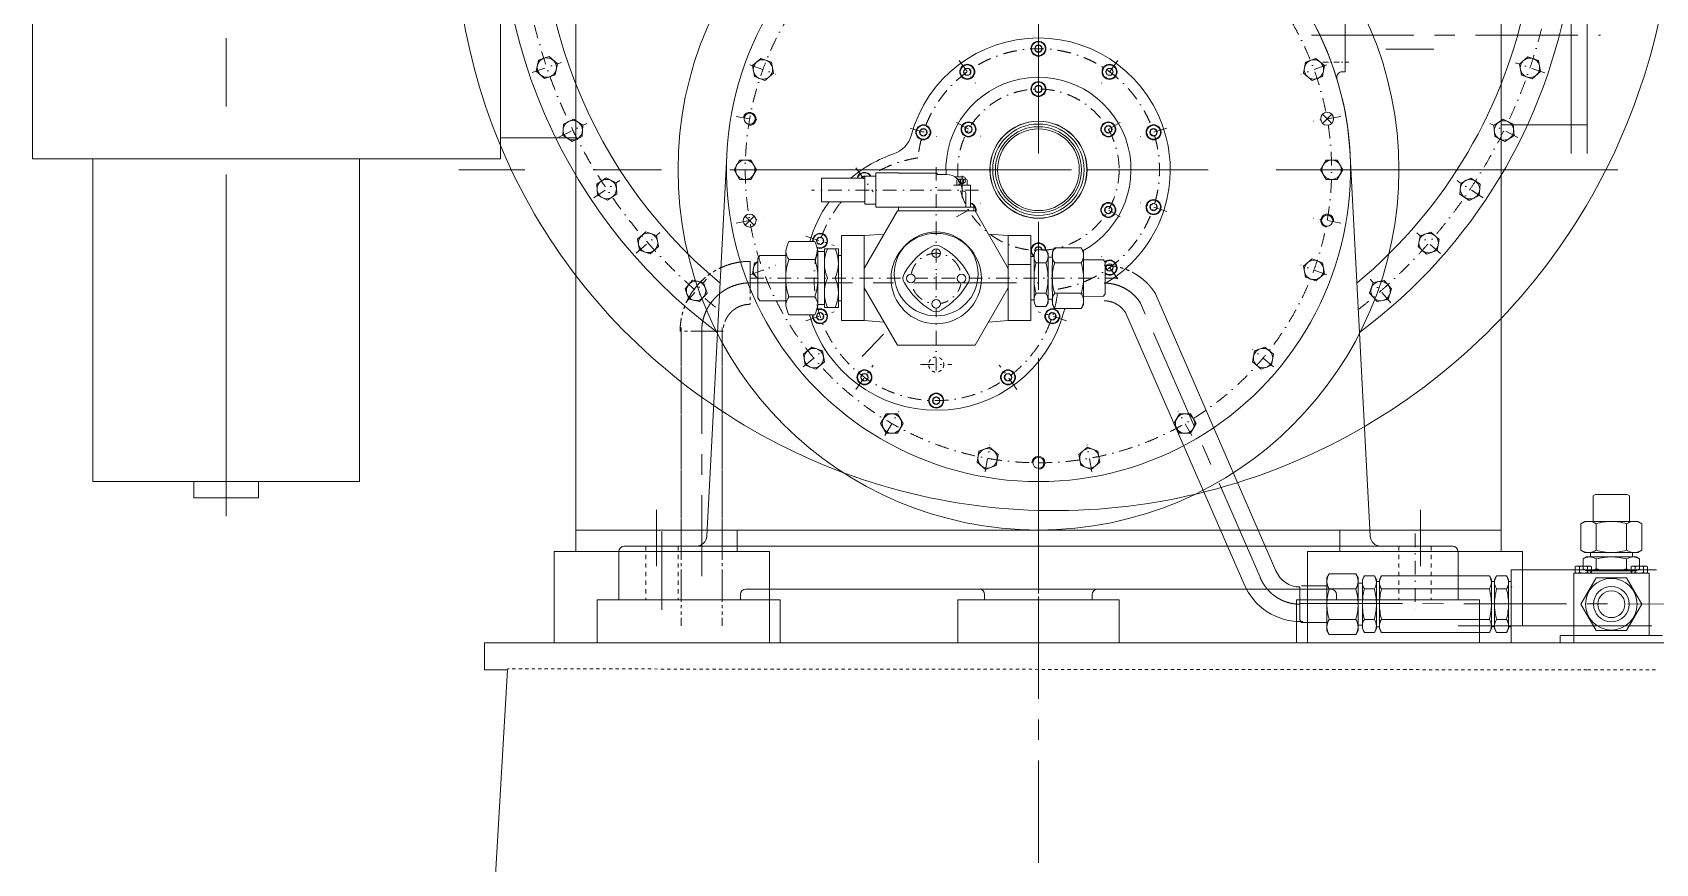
# Model space of a CAD drawing. Header units: millimetres. Extents: x 3 to 671030, y 2 to 511260.
# Drawn here: x 111826 to 150143, y 92263 to 111891 of the extents above; entities that cross this region are included whole.
import ezdxf

# ---------------------------------------------------------------- set-up
doc = ezdxf.new("R2010")
doc.units = ezdxf.units.MM
doc.header["$LTSCALE"] = 25.4
doc.set_wipeout_variables(frame=1)
for name, pattern in [('CENTER', [50.8, 31.75, -6.35, 6.35, -6.35]), ('DASHDOT', [25.4, 12.7, -6.35, 0, -6.35]), ('EB_DASH', [6, 3, -3]), ('EB_DASHDOTDOT', [45, 30, -3, 3, -3, 3, -3]), ('虚线', [2, 1, -1])]:
    doc.linetypes.add(name, pattern=pattern)
for name, color, linetype, lineweight in [('CAXA1', 5, 'CENTER', 5), ('CAXA细实线层', 7, 'Continuous', 5), ('CAXA虚线层', 96, 'EB_DASH', 5), ('EB0', 7, 'Continuous', 5), ('EB0_1', 7, 'Continuous', 5), ('细实线层', 7, 'Continuous', 5)]:
    doc.layers.add(name, color=color, linetype=linetype, lineweight=lineweight)

msp = doc.modelspace()

# ---------------------------------------------------------------- linework, layer by layer
at = {"color": 7, "lineweight": 5}
for p, q in [((124652.55, 99632.31), (124652.55, 140399.31)), ((146496.55, 99632.31), (146496.55, 140399.31)), ((111825.55, 118936.31), (111825.55, 108903.31)), ((122874.55, 108903.31), (122874.55, 118936.31)), ((148147.55, 116301.93), (148147.55, 109028.38)), ((148528.55, 116301.93), (148528.55, 109028.38)), ((142813.55, 112687.91), (142813.55, 110960.71)), ((135345.95, 111511.79), (135345.95, 111511.79)), ((135574.55, 111593.93), (135499.1, 111550.37)), ((135499.1, 111550.37), (135499.1, 111463.25)), ((135650, 111550.37), (135574.55, 111593.93)), ((135650, 111550.37), (135650, 111463.25)), ((123770.27, 111236.64), (123718.77, 110977.74)), ((123770.27, 111236.64), (124020.22, 111321.49)), ((124020.22, 111321.49), (124218.68, 111147.44)), ((124020.22, 111321.49), (124020.22, 111321.48)), ((124167.18, 110888.55), (124218.68, 111147.44)), ((128822.42, 111106.88), (129024.63, 111276.56)), ((129272.67, 111186.28), (129024.63, 111276.56)), ((129272.67, 111186.28), (129318.51, 110926.32)), ((135499.1, 111463.25), (135574.55, 111419.69)), ((135574.55, 111419.69), (135650, 111463.25)), ((135574.55, 111419.69), (135574.55, 111419.69)), ((141876.42, 111186.28), (141830.58, 110926.32)), ((141876.42, 111186.28), (142124.47, 111276.56)), ((142326.67, 111106.88), (142124.47, 111276.56)), ((147127.09, 111316.23), (146928.63, 111142.19)), ((146980.13, 110883.3), (146928.63, 111142.19)), ((147377.04, 111231.39), (147127.09, 111316.23)), ((147377.04, 111231.39), (147428.54, 110972.49)), ((123917.23, 110803.7), (123718.77, 110977.74)), ((123917.23, 110803.7), (124167.18, 110888.55)), ((128822.42, 111106.88), (128868.26, 110846.93)), ((128868.26, 110846.93), (129116.3, 110756.65)), ((129318.51, 110926.32), (129116.3, 110756.65)), ((129318.51, 110926.32), (129318.51, 110926.32)), ((129318.51, 110926.32), (129318.51, 110926.32)), ((133843.74, 111031.56), (133808.31, 110951.97)), ((133808.31, 110951.97), (133859.51, 110881.49)), ((133930.39, 111040.67), (133843.74, 111031.56)), ((133859.51, 110881.49), (133946.16, 110890.59)), ((133930.39, 111040.67), (133981.6, 110970.18)), ((133946.16, 110890.59), (133981.6, 110970.18)), ((133946.16, 110890.59), (133946.16, 110890.6)), ((137218.71, 111040.67), (137167.5, 110970.18)), ((137167.5, 110970.18), (137202.93, 110890.59)), ((137202.93, 110890.59), (137289.58, 110881.49)), ((137202.93, 110890.59), (137202.94, 110890.59)), ((137305.35, 111031.56), (137218.71, 111040.67)), ((137340.79, 110951.97), (137289.58, 110881.49)), ((137340.79, 110951.97), (137305.35, 111031.56)), ((141830.58, 110926.32), (142032.79, 110756.65)), ((141830.58, 110926.32), (141830.59, 110926.32)), ((141830.58, 110926.32), (141830.59, 110926.32)), ((142280.84, 110846.93), (142032.79, 110756.65)), ((142326.67, 111106.88), (142280.84, 110846.93)), ((142742.07, 110960.71), (142813.55, 110960.71)), ((147230.08, 110798.45), (146980.13, 110883.3)), ((146980.13, 110883.3), (146980.13, 110883.3)), ((147230.08, 110798.45), (147428.54, 110972.49)), ((135574.55, 110641.43), (135499.1, 110597.87)), ((135499.1, 110597.87), (135499.1, 110510.75)), ((135499.1, 110510.75), (135574.55, 110467.19)), ((135650, 110597.87), (135574.55, 110641.43)), ((135574.55, 110467.19), (135650, 110510.75)), ((135574.55, 110467.19), (135574.55, 110467.19)), ((135650, 110597.87), (135650, 110510.75)), ((124362.38, 109728.06), (124345.12, 109464.66)), ((124362.38, 109728.06), (124599.12, 109844.81)), ((124599.12, 109844.81), (124818.6, 109698.16)), ((124599.12, 109844.81), (124599.13, 109844.81)), ((124801.34, 109434.76), (124818.6, 109698.16)), ((132838.79, 109617.54), (132774.05, 109559.25)), ((132838.79, 109617.54), (132921.65, 109590.62)), ((132939.76, 109505.4), (132921.65, 109590.62)), ((133924.77, 109688.93), (133849.32, 109645.37)), ((133849.32, 109645.37), (133849.32, 109558.25)), ((133924.77, 109688.93), (134000.22, 109645.37)), ((134000.22, 109558.25), (134000.22, 109645.37)), ((137224.33, 109688.93), (137148.88, 109645.37)), ((137148.88, 109645.37), (137148.88, 109558.25)), ((137299.78, 109645.37), (137224.33, 109688.93)), ((137299.78, 109558.25), (137299.78, 109645.37)), ((138227.45, 109590.62), (138209.33, 109505.4)), ((138310.3, 109617.54), (138227.45, 109590.62)), ((138375.05, 109559.25), (138310.3, 109617.54)), ((146547.52, 109839.83), (146328.04, 109693.18)), ((146345.3, 109429.78), (146328.04, 109693.18)), ((148528.55, 109706.72), (146496.55, 109706.72)), ((146784.26, 109723.09), (146547.52, 109839.83)), ((146784.26, 109723.09), (146801.52, 109459.69)), ((124652.55, 109400.46), (122874.55, 109400.46)), ((124564.6, 109318.01), (124345.12, 109464.66)), ((124564.6, 109318.01), (124801.34, 109434.76)), ((132774.05, 109559.25), (132792.16, 109474.03)), ((132792.16, 109474.03), (132875.02, 109447.11)), ((132875.02, 109447.11), (132939.76, 109505.4)), ((132939.76, 109505.4), (132939.76, 109505.41)), ((133849.32, 109558.25), (133924.77, 109514.69)), ((133924.77, 109514.69), (134000.22, 109558.25)), ((134000.22, 109558.25), (134000.22, 109558.25)), ((137148.88, 109558.25), (137224.33, 109514.69)), ((137148.88, 109558.25), (137148.88, 109558.25)), ((137299.78, 109558.25), (137224.33, 109514.69)), ((138209.33, 109505.4), (138274.08, 109447.11)), ((138209.33, 109505.4), (138209.33, 109505.4)), ((138356.94, 109474.03), (138274.08, 109447.11)), ((138356.94, 109474.03), (138375.05, 109559.25)), ((146345.3, 109429.78), (146345.3, 109429.79)), ((146582.05, 109313.04), (146345.3, 109429.78)), ((146582.05, 109313.04), (146801.52, 109459.69)), ((111825.55, 108903.31), (122874.55, 108903.31)), ((113252.4, 108903.31), (113252.4, 101283.31)), ((119542.7, 108903.31), (119542.7, 101283.31)), ((128216.1, 108982.79), (127745.33, 100000.02)), ((128389.08, 108649.31), (128521.06, 108877.91)), ((128785.03, 108877.91), (128521.06, 108877.91)), ((128785.03, 108877.91), (128917.01, 108649.31)), ((142364.06, 108877.91), (142232.08, 108649.31)), ((142364.06, 108877.91), (142628.03, 108877.91)), ((142760.01, 108649.31), (142628.03, 108877.91)), ((142932.99, 108982.79), (143403.76, 100000.02)), ((125146.34, 108309.67), (125365.82, 108456.32)), ((125365.82, 108456.32), (125602.56, 108339.58)), ((125365.82, 108456.32), (125365.82, 108456.32)), ((128389.08, 108649.31), (128521.06, 108420.71)), ((128917.01, 108649.31), (128785.03, 108420.71)), ((128917.01, 108649.31), (128917.01, 108649.31)), ((130456.26, 107890.11), (130456.26, 108448.91)), ((130456.26, 108448.91), (131472.26, 108448.91)), ((131415.81, 108481.63), (131401.24, 108448.91)), ((133923.55, 108649.31), (131408.25, 108649.31)), ((131472.26, 108487.56), (131415.81, 108481.63)), ((131415.81, 108481.63), (131415.81, 108481.63)), ((131472.26, 108499.71), (131738.96, 108499.71)), ((131472.26, 107839.31), (131472.26, 108499.71)), ((132272.36, 108575.87), (131738.96, 108575.87)), ((131738.96, 108575.87), (131738.96, 107763.07)), ((132221.56, 108575.87), (132272.36, 108575.87)), ((132272.36, 108575.87), (132272.36, 108569.49)), ((133186.74, 108569.49), (132272.36, 108569.49)), ((133186.74, 108537.57), (133186.74, 108569.49)), ((133402.66, 108537.57), (133186.74, 108537.57)), ((134427.74, 108649.31), (133390.15, 108649.31)), ((133602.4, 108478.67), (133809.41, 108478.67)), ((133809.41, 108478.67), (133602.4, 108478.67)), ((133770.96, 107982.47), (133770.96, 108504.75)), ((136721.36, 108649.31), (137758.95, 108649.31)), ((137225.55, 108649.31), (138686.05, 108649.31)), ((142232.08, 108649.31), (142364.06, 108420.71)), ((142232.08, 108649.31), (142232.08, 108649.31)), ((142760.01, 108649.31), (142628.03, 108420.71)), ((145780.2, 108451.71), (145543.45, 108334.97)), ((145999.67, 108305.06), (145780.2, 108451.71)), ((125146.34, 108309.67), (125163.6, 108046.27)), ((125400.35, 107929.53), (125619.82, 108076.18)), ((125619.82, 108076.18), (125602.56, 108339.58)), ((128521.06, 108420.71), (128785.03, 108420.71)), ((133974.16, 108283.77), (133567.76, 108283.77)), ((133646.76, 108403.71), (133646.76, 108283.77)), ((133646.76, 108283.77), (133895.17, 108283.77)), ((133870.33, 108428.55), (133671.6, 108428.55)), ((133697.64, 108352.35), (133697.64, 108428.55)), ((133697.64, 108352.35), (133770.96, 108310.01)), ((133734.3, 108352.35), (133734.3, 108428.55)), ((133844.29, 108352.35), (133770.96, 108310.01)), ((133807.63, 108352.35), (133807.63, 108428.55)), ((133821.17, 108136.96), (133822.11, 108136.96)), ((133844.29, 108352.35), (133844.29, 108428.55)), ((133860.21, 108098.86), (133860.21, 107763.07)), ((133895.17, 108283.77), (133895.17, 108403.71)), ((133974.16, 107763.07), (133974.16, 108283.77)), ((142628.03, 108420.71), (142364.06, 108420.71)), ((145526.19, 108071.57), (145543.45, 108334.97)), ((145745.67, 107924.92), (145526.19, 108071.57)), ((145526.19, 108071.57), (145526.19, 108071.57)), ((145999.67, 108305.06), (145982.41, 108041.66)), ((125400.35, 107929.53), (125163.6, 108046.27)), ((130456.26, 107890.11), (131472.26, 107890.11)), ((131459.56, 106316.6), (132244.82, 107676.71)), ((131472.26, 107839.31), (131738.96, 107839.31)), ((132221.56, 107763.07), (131738.96, 107763.07)), ((134050.36, 107763.07), (132053.66, 107763.07)), ((132272.36, 107763.07), (132053.66, 107763.07)), ((132244.82, 107676.71), (134077.91, 107676.71)), ((132272.36, 107763.07), (132272.36, 107676.71)), ((134050.36, 107763.07), (134050.36, 107676.71)), ((134077.91, 107676.71), (134863.16, 106316.6)), ((137224.33, 107783.93), (137148.88, 107740.37)), ((137148.88, 107740.37), (137148.88, 107653.25)), ((137148.88, 107740.37), (137148.88, 107740.37)), ((137299.78, 107740.37), (137224.33, 107783.93)), ((137299.78, 107653.25), (137299.78, 107740.37)), ((138274.08, 107851.51), (138209.33, 107793.22)), ((138209.33, 107793.22), (138227.45, 107708)), ((138209.33, 107793.22), (138209.33, 107793.21)), ((138310.3, 107681.08), (138227.45, 107708)), ((138356.94, 107824.59), (138274.08, 107851.51)), ((138310.3, 107681.08), (138375.05, 107739.37)), ((138375.05, 107739.37), (138356.94, 107824.59)), ((145745.67, 107924.92), (145982.41, 108041.66)), ((137224.33, 107609.69), (137148.88, 107653.25)), ((137224.33, 107609.69), (137299.78, 107653.25)), ((126108.73, 107005.75), (126307.19, 107179.79)), ((126108.73, 107005.75), (126160.22, 106746.86)), ((126307.19, 107179.79), (126557.14, 107094.95)), ((126307.19, 107179.79), (126307.19, 107179.79)), ((126608.64, 106836.05), (126557.14, 107094.95)), ((129684.1, 106952.72), (130293.7, 106952.72)), ((130401.63, 107054.91), (130336.89, 106996.62)), ((130336.89, 106996.62), (130355, 106911.4)), ((130336.89, 106996.62), (130336.89, 106996.62)), ((130437.86, 106884.48), (130355, 106911.4)), ((130484.49, 107027.99), (130401.63, 107054.91)), ((130437.86, 106884.48), (130502.6, 106942.77)), ((130502.6, 106942.77), (130484.49, 107027.99)), ((131459.56, 107093.78), (130926.16, 107093.78)), ((130926.16, 106089.21), (130926.16, 107093.78)), ((131459.56, 107093.78), (131927.57, 107127.21)), ((131459.56, 107093.78), (131459.56, 105084.63)), ((134863.16, 107093.78), (134395.16, 107127.21)), ((134863.16, 107093.78), (135396.56, 107093.78)), ((134863.16, 107093.78), (134863.16, 105084.63)), ((135396.56, 107093.78), (135396.56, 105084.63)), ((144536.8, 106831.88), (144588.3, 107090.78)), ((144838.25, 107175.63), (144588.3, 107090.78)), ((145036.71, 107001.58), (144838.25, 107175.63)), ((145036.71, 107001.58), (144985.21, 106742.69)), ((126410.18, 106662.01), (126160.22, 106746.86)), ((126410.18, 106662.01), (126608.64, 106836.05)), ((128998.3, 106622.52), (128947.5, 106551.55)), ((128947.5, 106089.21), (128947.5, 106551.55)), ((128998.3, 106622.7), (129607.9, 106622.7)), ((129607.9, 106089.3), (129607.9, 106740.17)), ((130293.7, 106527.45), (129684.1, 106527.45)), ((130369.9, 106089.3), (130369.9, 106740.17)), ((130369.9, 106715.67), (130522.3, 106715.67)), ((130852.5, 106782.2), (130522.3, 106782.2)), ((130522.3, 106089.3), (130522.3, 106782.2)), ((130852.5, 106089.3), (130852.5, 106782.2)), ((130926.16, 106622.7), (130852.5, 106622.7)), ((135470.68, 106601.74), (135396.56, 106601.74)), ((135470.22, 106089.21), (135470.69, 106602.92)), ((135470.22, 106089.21), (135470.69, 106602.92)), ((135574.55, 106831.43), (135499.1, 106787.87)), ((135499.1, 106723.29), (135499.1, 106787.87)), ((135752.63, 106756.97), (135519.22, 106757.18)), ((135752.63, 106756.97), (135519.22, 106757.18)), ((135574.55, 106831.43), (135574.54, 106831.43)), ((135650, 106787.87), (135574.55, 106831.43)), ((135650, 106757.07), (135650, 106787.87)), ((135800.95, 106673.11), (135752.63, 106756.97)), ((135800.95, 106673.11), (135752.63, 106756.97)), ((135800.95, 106673.11), (135800.42, 106088.91)), ((135800.95, 106673.11), (135800.42, 106088.91)), ((135902.47, 106584.12), (135800.87, 106584.21)), ((135902.47, 106584.12), (135800.87, 106584.21)), ((135902.58, 106711.34), (135902.02, 106088.82)), ((135902.58, 106711.34), (135902.02, 106088.82)), ((135902.58, 106711.34), (135958.27, 106807.59)), ((135902.58, 106711.34), (135958.27, 106807.59)), ((136583.67, 106807.03), (135958.27, 106807.59)), ((136583.67, 106807.03), (135958.27, 106807.59)), ((136639.18, 106710.67), (136583.67, 106807.03)), ((136639.18, 106710.67), (136583.67, 106807.03)), ((136638.62, 106088.16), (136639.18, 106710.67)), ((136638.62, 106088.16), (136639.18, 106710.67)), ((142032.79, 106541.97), (141830.58, 106372.3)), ((142032.79, 106541.97), (142280.84, 106451.69)), ((144536.8, 106831.88), (144536.8, 106831.89)), ((144735.26, 106657.84), (144536.8, 106831.88)), ((144735.26, 106657.84), (144985.21, 106742.69)), ((128822.42, 106191.74), (128868.26, 106451.69)), ((128822.42, 106191.74), (128947.5, 106086.78)), ((128947.5, 106480.54), (128868.26, 106451.69)), ((135396.56, 106409.25), (134863.16, 106409.25)), ((134863.25, 105666.84), (134863.25, 106511.39)), ((135752.35, 106448.36), (135518.94, 106448.57)), ((135752.35, 106448.36), (135518.94, 106448.57)), ((136583.35, 106447.62), (135957.95, 106448.18)), ((136583.35, 106447.62), (135957.95, 106448.18)), ((137114.24, 106519.53), (136639.01, 106519.96)), ((137148.48, 106460.1), (137114.24, 106519.53)), ((137148.14, 106089.21), (137148.14, 106460.69)), ((137202.93, 106408.03), (137167.5, 106328.44)), ((137218.71, 106257.95), (137167.5, 106328.44)), ((137289.58, 106417.13), (137202.93, 106408.03)), ((137202.93, 106408.03), (137202.93, 106408.03)), ((137218.71, 106257.95), (137305.35, 106267.06)), ((137340.79, 106346.65), (137289.58, 106417.13)), ((137305.35, 106267.06), (137340.79, 106346.65)), ((141830.58, 106372.3), (141876.42, 106112.34)), ((141830.58, 106372.3), (141830.58, 106372.3)), ((142326.67, 106191.74), (142124.47, 106022.06)), ((142326.67, 106191.74), (142280.84, 106451.69)), ((127233.08, 105838.6), (127407.12, 106037.06)), ((127233.08, 105838.6), (127317.93, 105588.64)), ((127407.12, 106037.06), (127666.01, 105985.56)), ((127407.12, 106037.06), (127407.12, 106037.06)), ((127750.86, 105735.61), (127666.01, 105985.56)), ((128947.5, 106089.21), (128947.5, 105626.87)), ((129607.9, 106089.12), (129607.9, 105438.24)), ((130369.9, 106089.12), (130369.9, 105438.24)), ((130522.3, 106089.12), (130522.3, 105396.21)), ((130852.5, 106089.12), (130852.5, 105396.21)), ((130926.16, 106089.21), (130926.16, 105084.63)), ((132244.82, 104501.71), (131459.56, 105861.81)), ((134863.16, 105861.81), (134077.91, 104501.71)), ((135470.22, 106089.21), (135470.69, 105575.49)), ((135470.22, 106089.21), (135470.69, 105575.49)), ((135800.95, 105505.3), (135800.42, 106089.5)), ((135800.95, 105505.3), (135800.42, 106089.5)), ((135902.58, 105467.08), (135902.02, 106089.59)), ((135902.58, 105467.08), (135902.02, 106089.59)), ((136638.62, 106090.26), (136639.18, 105467.74)), ((136638.62, 106090.26), (136639.18, 105467.74)), ((137148.14, 106089.21), (137148.14, 105717.73)), ((142124.47, 106022.06), (141876.42, 106112.34)), ((143394.06, 105731.95), (143478.91, 105981.91)), ((143737.8, 106033.4), (143478.91, 105981.91)), ((143911.85, 105834.94), (143737.8, 106033.4)), ((143911.85, 105834.94), (143827, 105584.99)), ((127576.82, 105537.15), (127317.93, 105588.64)), ((127576.82, 105537.15), (127750.86, 105735.61)), ((128998.3, 105555.9), (128947.5, 105626.87)), ((128998.3, 105555.72), (129607.9, 105555.72)), ((130293.7, 105650.97), (129684.1, 105650.97)), ((130369.9, 105462.74), (130522.3, 105462.74)), ((130852.5, 105396.21), (130522.3, 105396.21)), ((130926.16, 105555.72), (130852.5, 105555.72)), ((135470.68, 105576.67), (135396.56, 105576.67)), ((135752.35, 105730.05), (135518.94, 105729.84)), ((135752.35, 105730.05), (135518.94, 105729.84)), ((135752.63, 105421.44), (135519.22, 105421.23)), ((135752.63, 105421.44), (135519.22, 105421.23)), ((135800.95, 105505.3), (135752.63, 105421.44)), ((135800.95, 105505.3), (135752.63, 105421.44)), ((135902.47, 105594.29), (135800.87, 105594.2)), ((135902.47, 105594.29), (135800.87, 105594.2)), ((135902.58, 105467.08), (135958.27, 105370.82)), ((135902.58, 105467.08), (135958.27, 105370.82)), ((136583.35, 105730.8), (135957.95, 105730.23)), ((136583.35, 105730.8), (135957.95, 105730.23)), ((136639.18, 105467.74), (136583.67, 105371.39)), ((136639.18, 105467.74), (136583.67, 105371.39)), ((137114.24, 105658.88), (136639.01, 105658.46)), ((137148.48, 105718.32), (137114.24, 105658.88)), ((143568.11, 105533.49), (143394.06, 105731.95)), ((143394.06, 105731.95), (143394.06, 105731.95)), ((143568.11, 105533.49), (143827, 105584.99)), ((129684.1, 105225.7), (130293.7, 105225.7)), ((130355, 105246.26), (130336.89, 105161.04)), ((130336.89, 105161.04), (130401.63, 105102.75)), ((130336.89, 105161.04), (130336.89, 105161.04)), ((130437.86, 105273.18), (130355, 105246.26)), ((130484.49, 105129.67), (130401.63, 105102.75)), ((130502.6, 105214.89), (130437.86, 105273.18)), ((130484.49, 105129.67), (130502.6, 105214.89)), ((131459.56, 105084.63), (130926.16, 105084.63)), ((131459.56, 105084.63), (131927.57, 105051.2)), ((134863.16, 105084.63), (134395.16, 105051.2)), ((134863.16, 105084.63), (135396.56, 105084.63)), ((135885.23, 105273.18), (135820.49, 105214.89)), ((135820.49, 105214.89), (135838.6, 105129.67)), ((135838.6, 105129.67), (135921.46, 105102.75)), ((135885.23, 105273.18), (135968.09, 105246.26)), ((135921.46, 105102.75), (135986.21, 105161.04)), ((136583.67, 105371.39), (135958.27, 105370.82)), ((136583.67, 105371.39), (135958.27, 105370.82)), ((135986.21, 105161.04), (135968.09, 105246.26)), ((135986.21, 105161.04), (135986.21, 105161.05)), ((130226.53, 104460.21), (130024.32, 104290.54)), ((130070.16, 104030.58), (130024.32, 104290.54)), ((130226.53, 104460.21), (130474.58, 104369.93)), ((130474.58, 104369.93), (130520.42, 104109.97)), ((130474.58, 104369.93), (130474.58, 104369.93)), ((134077.91, 104501.71), (132244.82, 104501.71)), ((140674.52, 104369.93), (140628.68, 104109.97)), ((140674.52, 104369.93), (140674.51, 104369.93)), ((140922.56, 104460.21), (140674.52, 104369.93)), ((140922.56, 104460.21), (141124.77, 104290.54)), ((141078.93, 104030.58), (141124.77, 104290.54)), ((130070.16, 104030.58), (130318.21, 103940.3)), ((130318.21, 103940.3), (130520.42, 104109.97)), ((140830.89, 103940.3), (140628.68, 104109.97)), ((141078.93, 104030.58), (140830.89, 103940.3)), ((131431.59, 103826.11), (131380.38, 103755.62)), ((131380.38, 103755.62), (131415.81, 103676.03)), ((131415.81, 103676.03), (131502.46, 103666.93)), ((131415.81, 103676.03), (131415.81, 103676.03)), ((131518.23, 103817), (131431.59, 103826.11)), ((131458.53, 103593.73), (131458.54, 103593.73)), ((131553.67, 103737.41), (131502.46, 103666.93)), ((131553.67, 103737.41), (131518.23, 103817)), ((134804.86, 103817), (134769.43, 103737.41)), ((134769.43, 103737.41), (134820.64, 103666.93)), ((134891.51, 103826.11), (134804.86, 103817)), ((134820.64, 103666.93), (134907.28, 103676.03)), ((134891.51, 103826.11), (134942.72, 103755.62)), ((134907.28, 103676.03), (134942.72, 103755.62)), ((134907.28, 103676.03), (134907.28, 103676.03)), ((132982.47, 103154.06), (132982.48, 103154.06)), ((133161.55, 103283.05), (133086.1, 103239.49)), ((133086.1, 103239.49), (133086.1, 103152.37)), ((133086.1, 103152.37), (133161.55, 103108.81)), ((133237, 103239.49), (133161.55, 103283.05)), ((133161.55, 103108.81), (133237, 103152.37)), ((133161.55, 103108.81), (133161.55, 103108.81)), ((133237, 103239.49), (133237, 103152.37)), ((131981.81, 102883.72), (131849.83, 102655.12)), ((131981.81, 102883.72), (132245.78, 102883.72)), ((132245.78, 102883.72), (132377.76, 102655.12)), ((138903.31, 102883.72), (138771.33, 102655.12)), ((139167.28, 102883.72), (138903.31, 102883.72)), ((139167.28, 102883.72), (139299.26, 102655.12)), ((131981.81, 102426.52), (131849.83, 102655.12)), ((131981.81, 102426.52), (132245.78, 102426.52)), ((132245.78, 102426.52), (132377.76, 102655.12)), ((138903.31, 102426.52), (138771.33, 102655.12)), ((139167.28, 102426.52), (138903.31, 102426.52)), ((139167.28, 102426.52), (139299.26, 102655.12)), ((134170.43, 102002.64), (134124.6, 101742.68)), ((134170.43, 102002.64), (134418.48, 102092.92)), ((134418.48, 102092.92), (134620.69, 101923.24)), ((136730.62, 102092.92), (136528.41, 101923.24)), ((136978.66, 102002.64), (136730.62, 102092.92)), ((136978.66, 102002.64), (137024.5, 101742.68)), ((134326.8, 101573.01), (134124.6, 101742.68)), ((134326.8, 101573.01), (134574.85, 101663.29)), ((134574.85, 101663.29), (134620.69, 101923.24)), ((136574.24, 101663.29), (136528.41, 101923.24)), ((136822.29, 101573.01), (136574.24, 101663.29)), ((136822.29, 101573.01), (137024.5, 101742.68)), ((119542.7, 101283.31), (113252.4, 101283.31)), ((115635.55, 100902.31), (115635.55, 101283.31)), ((117159.55, 101283.31), (117159.55, 100902.31)), ((117159.55, 100902.31), (115635.55, 100902.31)), ((146496.55, 100140.31), (124652.55, 100140.31)), ((128462.55, 99632.31), (128462.55, 100140.31)), ((142686.55, 99632.31), (142686.55, 100140.31)), ((124144.55, 99632.24), (124144.55, 97473.47)), ((124144.55, 99632.24), (129224.55, 99632.24)), ((128462.55, 99632.31), (124652.55, 99632.31)), ((125668.55, 99632.31), (125668.55, 98489.31)), ((125795.55, 99759.31), (135574.55, 99759.31)), ((129224.55, 99632.24), (129224.55, 97473.47)), ((135574.55, 99759.31), (145353.55, 99759.31)), ((141924.55, 99632.24), (141924.55, 97473.47)), ((147004.55, 99632.24), (141924.55, 99632.24)), ((146496.55, 99632.31), (142686.55, 99632.31)), ((145480.55, 99632.31), (145480.55, 98489.31)), ((147004.55, 99632.24), (147004.55, 97879.87)), ((125160.44, 98489.21), (125160.44, 97473.47)), ((125668.55, 98489.31), (128538.75, 98489.31)), ((128538.75, 98489.31), (128538.75, 98616.31)), ((128665.75, 98743.31), (135574.55, 98743.31)), ((129478.44, 98489.21), (129478.44, 97473.47)), ((133669.54, 98489.14), (133669.55, 97473.47)), ((134304.55, 98489.31), (134304.55, 98616.31)), ((134304.55, 98489.31), (135574.55, 98489.31)), ((135574.55, 98743.31), (142483.35, 98743.31)), ((136844.55, 98489.31), (135574.55, 98489.31)), ((136844.55, 98489.31), (136844.55, 98616.31)), ((137479.55, 98489.14), (137479.55, 97473.47)), ((141670.66, 98489.21), (141670.66, 97473.47)), ((142610.35, 98489.31), (142610.35, 98616.31)), ((142610.35, 98489.31), (145480.55, 98489.31)), ((145988.66, 98489.21), (145988.66, 97473.47))]:
    msp.add_line(p, q, dxfattribs=at)
at = {"color": 7, "linetype": 'DASHDOT', "lineweight": 5}
for p, q in [((123619.12, 110943.91), (124318, 111181.14)), ((128763.54, 111128.31), (129377.38, 110904.89)), ((133702.59, 111225.84), (134087.31, 110696.31)), ((137446.5, 111225.84), (137061.78, 110696.31)), ((142385.55, 111128.31), (141771.71, 110904.89)), ((147528.2, 110938.67), (146829.32, 111175.91)), ((124250.73, 109418.1), (124912.67, 109744.54)), ((128436.55, 109907.93), (129079.86, 109794.5)), ((132545.66, 109633.46), (133168.15, 109431.2)), ((133642.07, 109765.03), (134207.47, 109438.59)), ((137507.02, 109765.03), (136941.63, 109438.59)), ((138603.44, 109633.46), (137980.94, 109431.2)), ((142712.55, 109907.93), (142069.24, 109794.5)), ((146895.92, 109413.15), (146233.98, 109739.58)), ((131260.18, 108695.84), (131673.87, 108126.45)), ((125076.1, 107987.8), (125689.77, 108397.84)), ((134162.02, 108169.47), (130216.74, 108169.47)), ((146069.92, 107983.2), (145456.25, 108393.24)), ((133642.07, 107533.59), (134207.47, 107860.03)), ((137507.02, 107533.59), (136941.63, 107860.03)), ((138603.44, 107665.16), (137980.94, 107867.42)), ((128436.55, 107390.69), (129079.86, 107504.12)), ((142712.55, 107390.69), (142069.24, 107504.12)), ((126081.11, 106677.46), (126636, 107164.09)), ((130085.06, 107078.44), (130754.43, 106860.95)), ((145064.34, 106673.31), (144509.45, 107159.93)), ((137446.5, 106072.78), (137061.78, 106602.31)), ((128763.54, 106170.31), (129377.38, 106393.73)), ((142385.55, 106170.31), (141771.71, 106393.73)), ((127248.54, 105509.51), (127735.17, 106064.41)), ((128767.08, 106089.21), (137457.18, 106089.21)), ((143896.4, 105505.87), (143409.77, 106060.76)), ((130085.06, 105079.22), (130754.43, 105296.71)), ((136238.03, 105079.22), (135568.67, 105296.71)), ((130022.17, 103990.31), (130522.57, 104410.2)), ((141126.93, 103990.31), (140626.52, 104410.2)), ((131260.18, 103461.82), (131673.87, 104031.21)), ((132789.96, 104046.83), (133533.13, 104046.83)), ((135062.92, 103461.82), (134649.23, 104031.21)), ((131950.49, 102372.26), (132277.11, 102937.97)), ((139198.61, 102372.26), (138871.99, 102937.97)), ((134315.92, 101511.31), (134429.36, 102154.62)), ((136833.17, 101511.31), (136719.74, 102154.62)), ((144464.55, 100060.28), (144464.55, 98181.74))]:
    msp.add_line(p, q, dxfattribs=at)
at = {"color": 7, "linetype": 'DASHDOT', "lineweight": 5, "ltscale": 0.4}
msp.add_line((142289.78, 111189.31), (142899.97, 111189.31), dxfattribs=at)
at = {"color": 7, "linetype": 'Continuous', "lineweight": 5}
for p, q in [((148727.59, 100978.61), (148668.3, 100944.38)), ((148668.3, 100944.38), (148668.3, 100343.61)), ((149472.61, 100978.61), (148727.59, 100978.61)), ((149472.61, 100978.61), (149531.9, 100944.38)), ((149531.9, 100944.38), (149531.9, 100343.61)), ((148477.58, 100343.61), (148381.28, 100288.01)), ((148381.28, 100288.01), (148381.28, 99662.61)), ((149722.61, 100343.61), (148477.58, 100343.61)), ((148477.58, 100343.61), (148668.3, 100343.61)), ((148740.69, 100288.01), (148740.69, 99662.61)), ((149459.78, 100288.01), (149459.78, 99662.61)), ((149722.61, 100343.61), (149818.92, 100288.01)), ((149818.92, 100288.01), (149818.92, 99662.61)), ((145480.44, 99632.14), (145480.44, 98489.21)), ((148477.58, 99607.01), (148381.28, 99662.61)), ((149722.61, 99607.01), (149818.92, 99662.61)), ((148249.01, 99139.77), (148249.01, 99271.76)), ((148582.63, 99287.04), (148296.67, 99287.04)), ((148344.33, 99271.76), (148344.33, 99139.77)), ((148515.9, 99505.41), (148432.08, 99457.02)), ((148432.08, 99457.02), (148432.08, 99223.61)), ((148477.58, 99607.01), (149722.61, 99607.01)), ((148604.8, 99607.01), (148477.58, 99607.01)), ((148515.9, 99505.41), (149684.3, 99505.41)), ((148604.8, 99505.41), (148515.9, 99505.41)), ((148534.97, 99271.76), (148534.97, 99139.77)), ((148604.8, 99607.01), (148604.8, 99505.41)), ((148630.29, 99139.77), (148630.29, 99271.76)), ((148740.69, 99457.02), (148740.69, 99223.61)), ((149459.78, 99457.02), (149459.78, 99223.61)), ((149569.81, 99139.77), (149569.81, 99271.76)), ((149595.4, 99607.01), (149595.4, 99505.41)), ((149903.43, 99287.04), (149617.47, 99287.04)), ((149665.13, 99271.76), (149665.13, 99139.77)), ((149684.3, 99505.41), (149768.12, 99457.02)), ((149768.12, 99457.02), (149768.12, 99223.61)), ((149855.77, 99271.76), (149855.77, 99139.77)), ((149951.09, 99139.77), (149951.09, 99271.76)), ((142384.39, 99010.48), (142439.99, 99106.79)), ((142384.39, 99010.48), (142384.39, 98387.97)), ((142439.99, 99106.79), (143065.39, 99106.79)), ((143120.99, 99010.48), (143065.39, 99106.79)), ((143117.93, 98883.27), (143222.59, 98883.27)), ((143120.99, 99010.48), (143120.99, 98388.15)), ((143222.59, 98972.17), (143270.98, 99055.99)), ((143222.59, 98972.17), (143222.59, 98883.27)), ((143222.59, 98883.27), (143222.59, 97803.77)), ((143270.98, 99055.99), (143504.4, 99055.99)), ((143552.79, 98972.17), (143504.4, 99055.99)), ((143552.79, 98972.17), (143552.79, 98387.88)), ((143626.45, 98921.46), (143552.79, 98921.46)), ((143626.45, 98972.17), (143674.84, 99055.99)), ((143626.45, 98972.17), (143626.45, 98807.16)), ((146220.37, 99056.17), (143674.84, 99056.17)), ((146220.37, 99056.17), (144765.55, 99056.17)), ((146268.76, 98972.35), (146220.37, 99056.17)), ((146341.71, 98921.46), (146268.05, 98921.46)), ((146268.76, 98972.35), (146268.76, 98779.66)), ((146341.71, 98972.17), (146390.1, 99056.17)), ((146341.71, 98972.17), (146341.71, 98807.16)), ((146341.71, 98972.17), (146341.71, 98386.34)), ((146623.52, 99056.17), (146390.1, 99056.17)), ((146624.62, 99056.17), (146390.1, 99056.17)), ((146671.91, 98972.26), (146624.62, 99056.17)), ((146671.91, 98972.26), (146671.91, 98807.16)), ((146671.91, 98807.16), (146671.91, 98972.17)), ((146737.71, 98921.46), (146671.91, 98921.46)), ((146737.71, 99200.68), (146737.71, 97473.46)), ((150166.71, 99200.68), (146737.71, 99200.68)), ((149989.05, 99124.48), (148211.05, 99124.48)), ((148211.05, 99124.48), (148211.05, 97651.28)), ((148582.63, 99124.48), (148296.67, 99124.48)), ((148740.7, 99010.4), (148381.29, 98387.88)), ((148515.9, 99175.28), (148432.08, 99223.68)), ((149684.3, 99175.28), (148515.9, 99175.28)), ((148617.58, 99177.09), (148617.58, 99124.48)), ((149459.52, 99010.4), (148740.7, 99010.4)), ((149818.93, 98387.88), (149459.52, 99010.4)), ((149582.78, 99177.1), (149582.78, 99124.48)), ((149903.43, 99124.48), (149617.47, 99124.48)), ((149684.3, 99175.28), (149768.12, 99223.68)), ((149989.05, 99124.48), (149989.05, 97651.28)), ((129478.44, 98489.21), (125160.44, 98489.21)), ((125910.08, 98489.21), (127688.08, 98489.21)), ((133669.55, 98489.14), (137479.55, 98489.21)), ((141670.66, 98489.21), (145988.66, 98489.21)), ((141783.62, 98819.77), (142384.39, 98819.77)), ((142439.99, 98747.56), (143065.39, 98747.56)), ((142610.58, 98489.21), (145480.44, 98489.21)), ((143270.98, 98747.56), (143504.4, 98747.56)), ((143626.45, 98807.16), (143626.45, 97803.77)), ((143674.84, 98747.56), (146220.37, 98747.56)), ((146268.76, 98779.66), (146268.76, 97803.77)), ((146390.1, 98747.56), (146623.52, 98747.56)), ((146671.91, 98807.16), (146671.91, 97803.77)), ((146739.95, 98781.76), (146737.71, 98781.76)), ((142384.39, 98387.97), (142384.39, 97765.45)), ((143120.99, 97765.45), (143120.99, 98387.97)), ((143222.59, 97803.77), (143222.59, 98387.97)), ((143552.79, 98387.97), (143552.79, 97803.77)), ((143626.45, 98388.06), (143626.45, 97854.66)), ((143626.45, 97803.77), (143626.45, 98387.97)), ((146268.76, 98388.06), (146268.76, 97803.77)), ((146341.71, 98388.06), (146341.71, 97803.77)), ((146341.71, 98388.06), (146341.71, 97803.77)), ((146341.71, 97803.77), (146341.71, 98387.97)), ((146671.91, 98388.06), (146671.91, 97803.77)), ((148381.29, 98387.88), (148740.7, 97765.37)), ((149459.52, 97765.37), (149818.93, 98387.88)), ((141749.39, 98015.46), (141783.62, 97956.17)), ((141783.62, 97956.17), (142384.39, 97956.17)), ((142384.39, 97765.45), (142384.39, 97956.17)), ((142384.39, 97765.45), (142439.99, 97669.15)), ((142439.99, 98028.56), (143065.39, 98028.56)), ((143120.99, 97765.45), (143065.39, 97669.15)), ((143120.99, 97892.67), (143120.99, 97765.45)), ((143120.99, 97892.67), (143222.59, 97892.67)), ((143222.59, 97892.67), (143222.59, 97803.77)), ((143222.59, 97803.77), (143270.98, 97719.95)), ((143270.98, 98028.56), (143504.4, 98028.56)), ((143270.98, 97719.95), (143504.4, 97719.95)), ((143552.79, 97803.77), (143504.4, 97719.95)), ((143626.45, 97854.66), (143552.08, 97854.66)), ((143552.79, 97803.77), (143552.79, 97968.87)), ((143626.45, 97892.67), (143626.45, 97803.77)), ((143626.45, 97803.77), (143674.84, 97719.95)), ((143674.84, 98028.56), (146220.37, 98028.56)), ((146220.37, 97719.95), (143674.84, 97719.95)), ((145480.64, 97879.85), (150052.61, 97879.85)), ((146268.76, 97803.77), (146220.37, 97719.95)), ((146342.42, 97854.66), (146268.05, 97854.66)), ((146268.76, 97803.77), (146268.76, 97968.87)), ((146341.71, 97892.67), (146341.71, 97803.77)), ((146341.71, 97803.77), (146390.1, 97719.95)), ((146390.1, 98028.56), (146623.52, 98028.56)), ((146623.52, 97719.95), (146390.1, 97719.95)), ((146671.91, 97803.77), (146623.52, 97719.95)), ((146745.57, 97854.66), (146671.2, 97854.66)), ((146671.91, 97803.77), (146671.91, 97968.87)), ((148210.93, 97473.47), (148210.93, 97854.38)), ((148740.7, 97765.37), (149459.52, 97765.37)), ((122493.55, 97473.47), (122493.55, 96838.47)), ((122493.55, 97473.47), (158307.55, 97473.47)), ((142439.99, 97669.15), (143065.39, 97669.15)), ((150306.55, 97651.28), (147893.55, 97651.28)), ((147893.55, 97651.28), (147893.55, 97473.46)), ((123037.53, 96838.47), (122435.14, 86551.48)), ((123037.53, 96838.48), (122493.55, 96838.48))]:
    msp.add_line(p, q, dxfattribs=at)
at = {"color": 7, "linetype": '虚线', "lineweight": 5, "ltscale": 4}
for p, q in [((126303.55, 99759.31), (126303.55, 98489.31)), ((127065.55, 99759.31), (127065.55, 98489.31)), ((144083.55, 99759.31), (144083.55, 98489.31)), ((144845.55, 99759.31), (144845.55, 98489.31))]:
    msp.add_line(p, q, dxfattribs=at)
at = {"color": 7, "lineweight": 5}
for centre, radius in [((135574.55, 108649.31), 8509), ((135574.55, 111506.81), 177.8), ((135574.55, 111506.81), 165.1), ((135574.55, 111506.81), 87.12), ((123968.73, 111062.59), 228.6), ((129070.46, 111016.6), 228.6), ((133894.95, 110961.08), 177.8), ((133894.95, 110961.08), 165.1), ((137254.14, 110961.08), 177.8), ((137254.14, 110961.08), 165.1), ((142078.63, 111016.6), 228.6), ((147178.59, 111057.34), 228.6), ((133894.95, 110961.08), 87.12), ((137254.14, 110961.08), 87.12), ((135574.55, 110554.31), 177.8), ((135574.55, 110554.31), 165.1), ((135574.55, 110554.31), 87.12), ((128758.2, 109851.22), 130.18), ((142390.89, 109851.22), 152.4), ((124581.86, 109581.41), 228.6), ((132856.9, 109532.33), 177.8), ((132856.9, 109532.33), 165.1), ((132856.9, 109532.33), 87.12), ((133924.77, 109601.81), 177.8), ((133924.77, 109601.81), 165.1), ((133924.77, 109601.81), 87.12), ((135574.55, 108649.31), 1146.81), ((135574.55, 108649.31), 1143), ((135574.55, 108649.31), 1143), ((135574.55, 108649.31), 1079.5), ((135574.55, 108649.31), 1016), ((135574.55, 108649.31), 965.2), ((137224.33, 109601.81), 177.8), ((137224.33, 109601.81), 165.1), ((137224.33, 109601.81), 87.12), ((138292.19, 109532.33), 177.8), ((138292.19, 109532.33), 165.1), ((138292.19, 109532.33), 87.12), ((146564.78, 109576.44), 228.6), ((128653.05, 108649.31), 228.6), ((142496.05, 108649.31), 228.6), ((125383.08, 108192.93), 228.6), ((145762.93, 108188.32), 228.6), ((137224.33, 107696.81), 177.8), ((137224.33, 107696.81), 165.1), ((137224.33, 107696.81), 87.12), ((138292.19, 107766.29), 177.8), ((138292.19, 107766.29), 165.1), ((138292.19, 107766.29), 87.12), ((128758.2, 107447.4), 152.4), ((142390.89, 107447.4), 130.18), ((126358.68, 106920.9), 228.6), ((130419.75, 106969.7), 87.12), ((133161.55, 106078.83), 1066.8), ((144786.76, 106916.73), 228.6), ((137254.14, 106337.54), 87.12), ((142078.63, 106282.02), 228.6), ((127491.97, 105787.1), 228.6), ((143652.96, 105783.45), 228.6), ((130419.75, 105187.97), 87.12), ((135903.35, 105187.97), 177.8), ((135903.35, 105187.97), 165.1), ((135903.35, 105187.97), 87.12), ((130272.37, 104200.26), 228.6), ((140876.72, 104200.26), 228.6), ((131467.02, 103746.52), 177.8), ((131467.02, 103746.52), 165.1), ((134856.07, 103746.52), 177.8), ((134856.07, 103746.52), 165.1), ((131467.02, 103746.52), 87.12), ((134856.07, 103746.52), 87.12), ((133161.55, 103195.93), 177.8), ((133161.55, 103195.93), 165.1), ((133161.55, 103195.93), 87.12), ((132113.8, 102655.12), 228.6), ((139035.3, 102655.12), 228.6), ((134372.64, 101832.96), 228.6), ((136776.45, 101832.96), 228.6), ((135574.55, 101727.81), 130.18)]:
    msp.add_circle(centre, radius, dxfattribs=at)
at = {"color": 7, "linetype": 'DASHDOT', "lineweight": 5}
msp.add_circle((135574.55, 108649.31), 1905, dxfattribs=at)
at = {"color": 7, "linetype": '虚线', "lineweight": 5, "ltscale": 3}
msp.add_circle((133161.55, 104046.83), 177.8, dxfattribs=at)
at = {"color": 7, "linetype": 'Continuous', "lineweight": 5}
for radius in [609.6, 419.1, 317.5]:
    msp.add_circle((149100.05, 98387.88), radius, dxfattribs=at)
at = {"color": 7, "lineweight": 5}
for centre, radius, start, end in [((135574.55, 114999.31), 12700, 41.174058, 233.370693), ((135574.55, 114999.31), 11747.5, 45.309128, 230.221603), ((135574.55, 114999.31), 12700, 306.629307, 34.332822), ((135574.55, 114999.31), 11747.5, 309.778397, 28.048242), ((135574.55, 108649.31), 7366, 148.667749, 270), ((135574.55, 108649.31), 7366, 270, 31.332251), ((135574.55, 108649.31), 7366, 2.594807, 31.332251), ((135574.55, 108649.31), 3111.5, 300.380168, 164.878068), ((135574.55, 108649.31), 3111.5, 300.380168, 164.878068), ((135574.55, 108649.31), 2184.4, 298.63697, 182.932212), ((142742.07, 110833.71), 127, 90, 196.949303), ((128758.2, 109851.22), 152.4, 260.630792, 170), ((131957.78, 109626.67), 635, 288.741867, 344.878068), ((131957.78, 109626.67), 635, 288.741867, 344.878068), ((133161.55, 106078.83), 3111.5, 108.741867, 130.38436), ((133161.55, 106078.83), 3111.5, 108.741867, 130.38436), ((131467.02, 108411.15), 177.8, 29.874215, 167.737945), ((131467.02, 108411.15), 165.1, 32.439772, 166.778249), ((131467.02, 108411.15), 87.12, 86.552751, 154.314231), ((133402.66, 108169.47), 368.1, 2.503379, 90), ((133161.55, 106078.83), 2603.5, 80.169481, 80.865023), ((133809.41, 108427.87), 50.8, 0, 90), ((133671.6, 108403.71), 24.84, 90, 180), ((133715.97, 108389.01), 40.99, 243.434949, 296.565051), ((133770.96, 108491.63), 144.02, 255.252867, 284.747133), ((133821.17, 108187.76), 50.8, 182.503456, 269.999969), ((133825.96, 108389.01), 40.99, 243.434949, 296.565051), ((133822.11, 108098.86), 38.1, 0, 90), ((133870.33, 108403.71), 24.84, 0, 90), ((133161.55, 106078.83), 3111.5, 144.399972, 163.688601), ((133161.55, 106078.83), 3111.5, 144.399972, 163.688601), ((133924.77, 107696.81), 177.8, 343.58079, 73.86999), ((133924.77, 107696.81), 165.1, 347.936749, 72.591134), ((142390.89, 107447.4), 152.4, 350, 259.369208), ((130909.96, 106393.31), 1347.46, 155.470754, 165.083088), ((130419.75, 106969.7), 177.8, 247.111962, 185.478988), ((130419.75, 106969.7), 165.1, 243.14607, 185.901892), ((129067.85, 106393.31), 1347.46, 14.916912, 24.529246), ((135574.55, 106744.31), 177.8, 2.674774, 234.262567), ((135574.55, 106744.31), 165.1, 2.483595, 231.158001), ((130160.71, 106829.93), 564.49, 191.677633, 212.401693), ((130905.69, 106089.3), 1297.78, 160.268386, 180), ((129817.1, 106829.93), 564.49, 327.598307, 348.322367), ((129072.12, 106089.3), 1297.78, 0, 19.731614), ((131348, 106435.75), 825.7, 155.191398, 204.808602), ((130026.81, 106435.75), 825.7, 335.191398, 24.808602), ((135740.89, 106602.68), 270.2, 145.123382, 214.773748), ((135740.89, 106602.68), 270.2, 145.123382, 214.773748), ((135574.55, 106744.31), 87.12, 8.412669, 201.895336), ((135530.68, 106602.87), 270.2, 325.123382, 34.773748), ((135530.68, 106602.87), 270.2, 325.123382, 34.773748), ((136220.72, 106627.65), 318.21, 145.564318, 214.332813), ((136220.72, 106627.65), 318.21, 145.564318, 214.332813), ((136320.9, 106627.56), 318.21, 325.564318, 34.332813), ((136320.9, 106627.56), 318.21, 325.564318, 34.332813), ((129070.46, 106282.02), 228.6, 122.539598, 237.505337), ((132564.74, 106089.21), 190.56, 141.872907, 215.436791), ((133758.34, 106089.21), 190.58, 324.565969, 38.124334), ((133758.36, 106089.21), 190.56, 358.34045, 22.162273), ((136829.06, 106087.99), 1358.83, 164.611392, 179.948565), ((136829.06, 106087.99), 1358.83, 164.611392, 179.948565), ((134441.59, 106090.13), 1358.83, 359.948565, 15.285739), ((134441.59, 106090.13), 1358.83, 359.948565, 15.285739), ((137091.46, 106087.75), 1189.43, 162.360611, 179.948565), ((137091.46, 106087.75), 1189.43, 162.360611, 179.948565), ((135449.19, 106089.23), 1189.43, 359.948565, 17.536519), ((135449.19, 106089.23), 1189.43, 359.948565, 17.536519), ((137254.14, 106337.54), 177.8, 233.403003, 129.784184), ((137254.14, 106337.54), 165.1, 230.055669, 130.549199), ((130905.69, 106089.12), 1297.78, 180, 199.731614), ((129072.12, 106089.12), 1297.78, 340.268386, 0), ((131348, 105742.67), 825.7, 155.191398, 204.808602), ((130026.81, 105742.67), 825.7, 335.191398, 24.808602), ((133949.79, 106855.25), 1772.25, 209.642699, 239.259625), ((132373.31, 106855.25), 1772.25, 300.740375, 330.357301), ((136829.06, 106090.43), 1358.83, 180.051435, 195.388608), ((136829.06, 106090.43), 1358.83, 180.051435, 195.388608), ((134441.59, 106088.28), 1358.83, 344.714261, 0.051435), ((134441.59, 106088.28), 1358.83, 344.714261, 0.051435), ((137091.46, 106090.66), 1189.43, 180.051435, 197.639389), ((137091.46, 106090.66), 1189.43, 180.051435, 197.639389), ((135449.19, 106089.19), 1189.43, 342.463481, 0.051435), ((135449.19, 106089.19), 1189.43, 342.463481, 0.051435), ((130160.71, 105348.49), 564.49, 147.598307, 168.322367), ((130909.96, 105785.11), 1347.46, 194.916912, 204.529246), ((129817.1, 105348.49), 564.49, 11.677633, 32.401693), ((129067.85, 105785.11), 1347.46, 335.470754, 345.083088), ((135740.89, 105575.73), 270.2, 145.226252, 214.876618), ((135740.89, 105575.73), 270.2, 145.226252, 214.876618), ((135530.68, 105575.55), 270.2, 325.226252, 34.876618), ((135530.68, 105575.55), 270.2, 325.226252, 34.876618), ((136220.72, 105550.77), 318.21, 145.667187, 214.435682), ((136220.72, 105550.77), 318.21, 145.667187, 214.435682), ((135574.55, 108649.31), 3111.5, 288.741867, 290.004093), ((136320.9, 105550.86), 318.21, 325.667187, 34.435682), ((136320.9, 105550.86), 318.21, 325.667187, 34.435682), ((133161.55, 106078.83), 3111.5, 195.91361, 344.878068), ((133161.55, 106078.83), 3111.5, 195.91361, 344.878068), ((130419.75, 105187.97), 177.8, 167.748355, 115.757341), ((130419.75, 105187.97), 165.1, 166.789503, 120.36794), ((133161.55, 105481.93), 190.56, 231.876181, 308.123819), ((136778.32, 105101.47), 635, 154.878802, 164.878068), ((136778.32, 105101.47), 635, 154.878802, 164.878068), ((125795.55, 99632.31), 127, 90, 180), ((127491.68, 100013.31), 254, 270, 357), ((143657.41, 100013.31), 254, 183, 270), ((145353.55, 99632.31), 127, 0, 90), ((128665.75, 98616.31), 127, 90, 180), ((134177.55, 98616.31), 127, 0, 90), ((136971.55, 98616.31), 127, 90, 180), ((142483.35, 98616.31), 127, 0, 90)]:
    msp.add_arc(centre, radius, start, end, dxfattribs=at)
at = {"color": 7, "linetype": 'DASHDOT', "lineweight": 5}
for centre, radius, start, end in [((135574.55, 114999.31), 12255.5, 43.017887, 231.977074), ((135574.55, 114999.31), 12255.5, 308.022926, 31.159996), ((135574.55, 108649.31), 6921.5, 147.975947, 270), ((135574.55, 108649.31), 6921.5, 270, 32.024053), ((135574.55, 108649.31), 2857.5, 279.244434, 174.375502), ((133161.55, 106078.83), 2882.9, 98.592912, 122.887677), ((133161.55, 106078.83), 2882.9, 141.076447, 355.027023)]:
    msp.add_arc(centre, radius, start, end, dxfattribs=at)
at = {"color": 7, "linetype": 'Continuous', "lineweight": 5}
for centre, radius, start, end in [((148560.98, 100025.4), 318.21, 55.615753, 124.384247), ((149100.1, 99154.18), 1189.43, 90, 107.587954), ((149100.37, 99154.18), 1189.43, 72.412046, 90), ((149639.48, 100025.4), 318.21, 55.615753, 124.384247), ((148560.98, 99925.22), 318.21, 235.615753, 304.384247), ((149100.1, 100796.44), 1189.43, 252.412046, 270), ((149100.37, 100796.44), 1189.43, 270, 287.587954), ((149639.48, 99925.22), 318.21, 235.615753, 304.384247), ((148296.67, 99205.11), 81.93, 54.42999, 125.57001), ((148439.65, 98982.24), 304.8, 71.776086, 108.223914), ((148586.38, 99235.21), 270.2, 55.174817, 124.825183), ((148582.63, 99205.11), 81.93, 54.42999, 125.57001), ((149100.1, 98146.58), 1358.83, 90, 105.337174), ((149100.37, 98146.58), 1358.83, 74.662826, 90), ((149614.08, 99235.21), 270.2, 55.174817, 124.825183), ((149617.47, 99205.11), 81.93, 54.42999, 125.57001), ((149760.45, 98982.24), 304.8, 71.776086, 108.223914), ((149903.43, 99205.11), 81.93, 54.42999, 125.57001), ((142702.6, 98927.27), 318.21, 145.615753, 214.384247), ((142802.78, 98927.27), 318.21, 325.615753, 34.384247), ((143492.79, 98901.87), 270.2, 145.174817, 214.825183), ((143282.59, 98901.87), 270.2, 325.174817, 34.825183), ((143896.65, 98901.87), 270.2, 145.174817, 214.825183), ((145998.56, 98901.87), 270.2, 325.174817, 34.825183), ((146611.91, 98901.87), 270.2, 145.174817, 214.825183), ((146401.71, 98901.87), 270.2, 325.174817, 34.825183), ((148296.67, 99206.42), 81.93, 234.42999, 305.57001), ((148439.65, 99429.28), 304.8, 251.776086, 288.223914), ((148586.38, 99445.49), 270.2, 235.174817, 304.825183), ((148582.63, 99206.42), 81.93, 234.42999, 305.57001), ((149100.1, 100534.12), 1358.83, 254.662826, 270), ((149100.37, 100534.12), 1358.83, 270, 285.337174), ((149614.08, 99445.49), 270.2, 235.174817, 304.825183), ((149617.47, 99206.42), 81.93, 234.42999, 305.57001), ((149760.45, 99429.28), 304.8, 251.776086, 288.223914), ((149903.43, 99206.42), 81.93, 234.42999, 305.57001), ((143573.82, 98388.15), 1189.43, 162.412046, 180), ((141931.56, 98388.15), 1189.43, 0, 17.587954), ((144581.42, 98388.15), 1358.83, 164.662826, 180), ((142193.96, 98388.15), 1358.83, 0, 15.337174), ((144985.28, 98388.15), 1358.83, 164.662826, 180), ((144909.93, 98388.15), 1358.83, 0, 15.337174), ((147700.54, 98388.15), 1358.83, 164.662826, 180), ((145313.08, 98388.15), 1358.83, 0, 15.337174), ((143573.82, 98387.97), 1189.43, 180, 197.587954), ((141931.56, 98387.97), 1189.43, 342.412046, 0), ((144581.42, 98387.97), 1358.83, 180, 195.337174), ((142193.96, 98387.97), 1358.83, 344.662826, 0), ((144985.28, 98387.97), 1358.83, 180, 195.337174), ((144909.93, 98387.97), 1358.83, 344.662826, 0), ((147700.54, 98387.97), 1358.83, 180, 195.337174), ((145313.08, 98387.97), 1358.83, 344.662826, 0), ((142702.6, 97848.85), 318.21, 145.615753, 214.384247), ((142802.78, 97848.85), 318.21, 325.615753, 34.384247), ((143492.79, 97874.25), 270.2, 145.174817, 214.825183), ((143282.59, 97874.25), 270.2, 325.174817, 34.825183), ((143896.65, 97874.25), 270.2, 145.174817, 214.825183), ((145998.56, 97874.25), 270.2, 325.174817, 34.825183), ((146611.91, 97874.25), 270.2, 145.174817, 214.825183), ((146401.71, 97874.25), 270.2, 325.174817, 34.825183)]:
    msp.add_arc(centre, radius, start, end, dxfattribs=at)
at = {"color": 7, "lineweight": 5}
msp.add_point((133161.36, 106188.27), dxfattribs=at)
at = {"color": 7, "linetype": 'Continuous', "lineweight": 5}
msp.add_point((146745.57, 98794.46), dxfattribs=at)
msp.add_point((146745.57, 98794.46), dxfattribs=at)
at = {"layer": 'CAXA1', "linetype": 'CENTER', "lineweight": 5, "ltscale": 10}
for p, q in [((135574.55, 142905.66), (135574.55, 98639.39)), ((116397.55, 121435.82), (116397.55, 99965.99)), ((149255.02, 108649.31), (121894.08, 108649.31)), ((126557.55, 100616.76), (126557.55, 99285.35)), ((144591.55, 100616.76), (144591.55, 99285.35))]:
    msp.add_line(p, q, dxfattribs=at)
at = {"layer": 'CAXA1', "linetype": 'CENTER', "lineweight": 5, "ltscale": 3}
for p, q in [((142020.9, 111824.24), (148840.32, 111824.24)), ((143777.21, 111494.2), (144908.18, 111494.2)), ((128767.15, 105979.7), (135574.66, 105979.7)), ((140805.14, 99029.02), (137983.75, 105497.59)), ((127624.24, 104833.46), (127624.24, 99048.15)), ((126684.44, 100103.97), (126684.44, 98254.18)), ((135574.55, 98571.34), (135574.55, 85196.9)), ((141749.39, 98404.96), (153392.51, 98387.88))]:
    msp.add_line(p, q, dxfattribs=at)
for centre, radius, start, end in [((128767.24, 104833.46), 1143, 90, 180.000001), ((137124.05, 104956.14), 1016, 32.203489, 90.000003), ((141749.39, 99404.06), 1016, 201.661976, 270)]:
    msp.add_arc(centre, radius, start, end, dxfattribs=at)
at = {"layer": 'CAXA细实线层', "color": 7, "linetype": 'EB_DASHDOTDOT', "lineweight": 5}
for p, q in [((128767.15, 106485.24), (128767.15, 105470.48)), ((128130.21, 104833.46), (127115.45, 104833.46)), ((127141.64, 104833.46), (127141.64, 99446.81)), ((127141.75, 104922.26), (127141.75, 97879.87)), ((128106.84, 104833.46), (128106.84, 99446.81)), ((128106.95, 104922.26), (128106.95, 97879.87))]:
    msp.add_line(p, q, dxfattribs=at)
at = {"layer": 'CAXA细实线层', "color": 7, "lineweight": 5}
for p, q in [((141182.68, 99179.45), (138338.37, 105720.94)), ((140426.22, 98877.71), (137629.12, 105274.24)), ((141749.39, 98794.46), (141749.39, 98015.46)), ((141768.9, 97981.66), (141681.61, 97981.66))]:
    msp.add_line(p, q, dxfattribs=at)
at = {"layer": 'CAXA细实线层', "color": 7, "linetype": 'EB_DASHDOTDOT', "lineweight": 5}
for centre, radius, start, end in [((128767.24, 104833.46), 1651.78, 90, 180), ((137124.05, 104956.14), 1435.1, 32.203484, 90.000002), ((128767.24, 104833.46), 637.03, 90, 180), ((137124.05, 104956.14), 596.9, 32.20348, 90.000004)]:
    msp.add_arc(centre, radius, start, end, dxfattribs=at)
at = {"layer": 'CAXA细实线层', "color": 7, "lineweight": 5}
for radius, start, end in [(1424.01, 201.692367, 272.728249), (609.6, 201.620177, 270)]:
    msp.add_arc((141749.39, 99404.06), radius, start, end, dxfattribs=at)
at = {"layer": 'CAXA虚线层', "color": 7, "linetype": 'EB_DASH', "lineweight": 5}
for p, q in [((148528.55, 96838.47), (123038.83, 96860.71)), ((150142.27, 96838.47), (148528.55, 96838.47))]:
    msp.add_line(p, q, dxfattribs=at)
at = {"layer": 'EB0', "color": 7, "lineweight": 5}
for p, q in [((142283.13, 109958.98), (142498.66, 109743.45)), ((142498.66, 109958.98), (142283.13, 109743.45)), ((128650.44, 107555.17), (128865.96, 107339.64)), ((128865.96, 107555.17), (128650.44, 107339.64))]:
    msp.add_line(p, q, dxfattribs=at)
at = {"layer": 'EB0_1', "color": 7, "linetype": 'Continuous', "lineweight": 5}
msp.add_open_spline([(142484.07, 125980.24), (142347.56, 126072.33), (141227.36, 126795.18), (138949.98, 127763.7), (135537.7, 128375.81), (132091.24, 127973.13), (128798.17, 126730.42), (125921.95, 124644.94), (123665.63, 121869.79), (122196.44, 118579.91), (121624.09, 115029.25), (122010.14, 111397.97), (123293.6, 107944.92), (125484.53, 104932.12), (128382.42, 102578.97), (131814.76, 101033.18), (135579.09, 100438.25), (139373.89, 100836.74), (142960.81, 102215.05), (146089.32, 104490.36), (148527.84, 107502.06), (150119.05, 111083.65), (150541.65, 113677.06), (150591.62, 114999.31)], degree=3, knots=[0, 0, 0, 0, 419.10359707, 3392.99379749, 6215.37450072, 9149.02342903, 12103.33671848, 15079.87229539, 18078.64241157, 21099.66924128, 24142.91888491, 27118.47696268, 30293.75321909, 33403.69575067, 36481.23010109, 39689.58186516, 42866.24052022, 46065.15684254, 49286.2972383, 52529.67301088, 55795.30676871, 59028.98747378, 62395.02750358, 62395.02750358, 62395.02750358, 62395.02750358], dxfattribs=at)
at = {"layer": '细实线层', "color": 7, "lineweight": 5}
msp.add_line((131916.54, 104768.59), (131415.89, 104237.46), dxfattribs=at)
msp.add_arc((135574.55, 101727.81), 152.4, 270, 179.369208, dxfattribs=at)

# ---------------------------------------------------------------- next in the draw order: wipeouts: each hides what was drawn before it
at = {"color": 7, "lineweight": 5}
msp.add_wipeout([(133161.46, 106574.13), (133220.12, 106574.13), (133220.12, 106574.13), (133249.44, 106624.93), (133249.44, 106624.93), (133278.77, 106675.73), (133278.77, 106675.73), (133249.44, 106726.53), (133249.44, 106726.53), (133220.12, 106777.33), (133220.12, 106777.33), (133161.46, 106777.33), (133161.46, 106777.33), (133102.8, 106777.33), (133102.8, 106777.33), (133073.47, 106726.53), (133073.47, 106726.53), (133044.14, 106675.73), (133044.14, 106675.73), (133073.47, 106624.93), (133073.47, 106624.93), (133102.8, 106574.13), (133102.8, 106574.13)], dxfattribs=at)

# ---------------------------------------------------------------- next in the draw order: linework, layer by layer
at = {"color": 7, "linetype": 'DASHDOT', "lineweight": 5}
msp.add_line((133161.36, 108713.23), (133161.36, 103909.14), dxfattribs=at)
at = {"color": 7, "lineweight": 5}
for centre, radius in [((133161.36, 106188.27), 990.6), ((133161.46, 106675.73), 101.6)]:
    msp.add_circle(centre, radius, dxfattribs=at)
at = {"color": 7, "linetype": 'DASHDOT', "lineweight": 5}
msp.add_circle((133161.55, 106078.83), 596.9, dxfattribs=at)
at = {"color": 7, "lineweight": 5}
for centre, radius, start, end in [((133800.82, 105434.69), 1586.58, 117.219952, 150.876556), ((133161.55, 106675.73), 190.56, 62.467058, 117.532942), ((132522.27, 105434.69), 1586.58, 29.123444, 62.780048)]:
    msp.add_arc(centre, radius, start, end, dxfattribs=at)

# ---------------------------------------------------------------- next in the draw order: wipeouts: each hides what was drawn before it
for points in [[(132666.25, 106078.74), (132666.25, 106137.4), (132666.25, 106137.4), (132615.45, 106166.73), (132615.45, 106166.73), (132564.65, 106196.06), (132564.65, 106196.06), (132513.85, 106166.73), (132513.85, 106166.73), (132463.05, 106137.4), (132463.05, 106137.4), (132463.05, 106078.74), (132463.05, 106078.74), (132463.05, 106020.08), (132463.05, 106020.08), (132513.85, 105990.75), (132513.85, 105990.75), (132564.65, 105961.42), (132564.65, 105961.42), (132615.45, 105990.75), (132615.45, 105990.75), (132666.25, 106020.08), (132666.25, 106020.08)], [(133656.85, 106078.92), (133656.85, 106020.26), (133656.85, 106020.26), (133707.65, 105990.93), (133707.65, 105990.93), (133758.45, 105961.6), (133758.45, 105961.6), (133809.25, 105990.93), (133809.25, 105990.93), (133860.05, 106020.26), (133860.05, 106020.26), (133860.05, 106078.92), (133860.05, 106078.92), (133860.05, 106137.58), (133860.05, 106137.58), (133809.25, 106166.91), (133809.25, 106166.91), (133758.45, 106196.24), (133758.45, 106196.24), (133707.65, 106166.91), (133707.65, 106166.91), (133656.85, 106137.58), (133656.85, 106137.58)], [(133161.64, 105583.53), (133102.98, 105583.53), (133102.98, 105583.53), (133073.65, 105532.73), (133073.65, 105532.73), (133044.32, 105481.93), (133044.32, 105481.93), (133073.65, 105431.13), (133073.65, 105431.13), (133102.98, 105380.33), (133102.98, 105380.33), (133161.64, 105380.33), (133161.64, 105380.33), (133220.3, 105380.33), (133220.3, 105380.33), (133249.63, 105431.13), (133249.63, 105431.13), (133278.95, 105481.93), (133278.95, 105481.93), (133249.63, 105532.73), (133249.63, 105532.73), (133220.3, 105583.53), (133220.3, 105583.53)]]:
    msp.add_wipeout(points, dxfattribs=at)

# ---------------------------------------------------------------- next in the draw order: linework, layer by layer
for centre in [(132564.65, 106078.74), (133758.45, 106078.92), (133161.64, 105481.93)]:
    msp.add_circle(centre, 101.6, dxfattribs=at)

doc.saveas('drawing.dxf')
